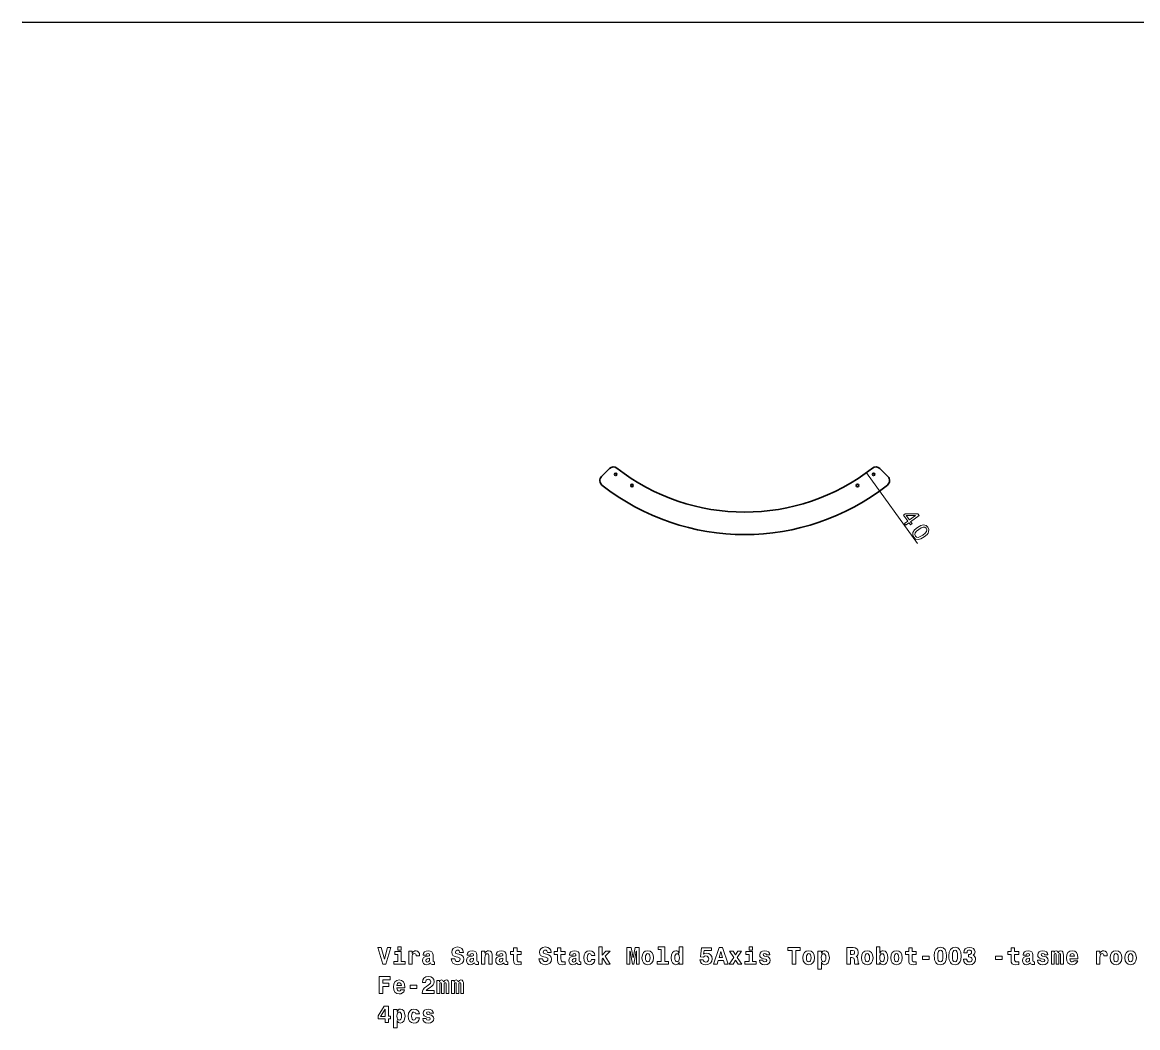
# Model space of a CAD drawing. Extents: x -10871 to 4979, y 1991 to 5869.
# Drawn here: x -10871 to -8887, y 3006 to 4793 of the extents above; entities that cross this region are included whole.
import ezdxf

# ---------------------------------------------------------------- set-up
doc = ezdxf.new("R2010")
doc.units = 0

msp = doc.modelspace()

# ---------------------------------------------------------------- linework, layer by layer
at = {"color": 7, "lineweight": 35}
for p, q in [((-10870.9, 4793.2), (4978.8, 4788.4)), ((-9840.9, 3985.4), (-9826.6, 3999.6)), ((-9345.7, 3999.6), (-9331.4, 3985.4))]:
    msp.add_line(p, q, dxfattribs=at)
at = {"color": 7, "lineweight": 13}
msp.add_line((-9369.7, 3992.3), (-9278.8, 3866.3), dxfattribs=at)
for points in [[(-9368.2, 3991.1), (-9369.7, 3992.3), (-9369, 3990.5)], [(-9347.9, 3961.2), (-9346.3, 3959.9), (-9347, 3961.8)]]:
    msp.add_lwpolyline(points, dxfattribs=at)
for points in [[(-9302.2, 3902.1), (-9299.9, 3898.9), (-9293.8, 3903.3), (-9291.3, 3899.8), (-9288.5, 3901.8), (-9291, 3905.3), (-9276.1, 3916.1), (-9278.4, 3919.3), (-9300.8, 3919.3), (-9303.8, 3917.1), (-9296.1, 3906.4)], [(-9298.9, 3916.2), (-9282.4, 3916.3), (-9293.3, 3908.4)], [(-9279, 3895.1), (-9284.1, 3890.6), (-9286.9, 3886.1), (-9287.4, 3881.7), (-9285.5, 3877.5), (-9282.1, 3874.5), (-9277.9, 3873.6), (-9272.8, 3874.8), (-9266.9, 3878.2), (-9261.8, 3882.7), (-9260.1, 3884.9), (-9259, 3887.2), (-9258.5, 3891.5), (-9260.3, 3895.7), (-9263.7, 3898.8), (-9268.1, 3899.7), (-9273.2, 3898.5)], [(-9276.6, 3891.7), (-9272.1, 3894.5), (-9268.5, 3895.8), (-9265.5, 3895.5), (-9263.2, 3893.6), (-9262.2, 3890.8), (-9262.8, 3888), (-9265.2, 3884.9), (-9269.3, 3881.6), (-9273.8, 3878.8), (-9277.4, 3877.4), (-9280.4, 3877.7), (-9282.6, 3879.6), (-9283.7, 3882.4), (-9283.1, 3885.2), (-9280.7, 3888.3)], [(-10232.4, 3148.4), (-10238.7, 3148.4), (-10229.5, 3118.4), (-10224.4, 3118.4), (-10215.3, 3148.4), (-10221.6, 3148.4), (-10227, 3127.2)], [(-10190.2, 3123.2), (-10196.9, 3123.2), (-10196.9, 3140.8), (-10208.6, 3140.8), (-10208.6, 3136), (-10203, 3136), (-10203, 3123.2), (-10210.3, 3123.2), (-10210.3, 3118.4), (-10190.2, 3118.4)], [(-10203, 3149.4), (-10203, 3143.5), (-10196.9, 3143.5), (-10196.9, 3149.4)], [(-10183.7, 3141.6), (-10183.7, 3118.4), (-10177.4, 3118.4), (-10177.4, 3130.2), (-10177.3, 3133.3), (-10176.7, 3135.5), (-10175.5, 3136.9), (-10173.5, 3137.4), (-10171.3, 3136.4), (-10170.7, 3135.2), (-10170.4, 3133.6), (-10170.4, 3133.5), (-10164.4, 3133.5), (-10164.4, 3133.9), (-10164.8, 3137.6), (-10166, 3140.2), (-10167.9, 3141.8), (-10170.7, 3142.4), (-10173, 3142.1), (-10174.8, 3141.2), (-10176.3, 3139.7), (-10177.4, 3137.7), (-10177.4, 3141.6)], [(-10152.1, 3134.6), (-10151.4, 3136.8), (-10149.2, 3137.6), (-10147.1, 3137), (-10146.5, 3135.3), (-10146.7, 3133.9), (-10147.6, 3133.3), (-10149.1, 3133), (-10151.6, 3132.8), (-10154.8, 3131.9), (-10157.2, 3130.3), (-10158.6, 3128), (-10159.1, 3125), (-10158.6, 3121.9), (-10157.2, 3119.5), (-10154.9, 3118.1), (-10151.8, 3117.6), (-10148.1, 3118.5), (-10144.9, 3121.2), (-10144.4, 3119.6), (-10143.5, 3118.6), (-10142.2, 3118.1), (-10140.3, 3117.9), (-10137.9, 3118.2), (-10137.9, 3122.7), (-10138.9, 3122.6), (-10140.3, 3123.1), (-10140.5, 3124.9), (-10140.5, 3135.2), (-10141.1, 3138.3), (-10142.6, 3140.6), (-10145.3, 3141.9), (-10149.2, 3142.4), (-10152.9, 3141.8), (-10155.7, 3140.3), (-10157.4, 3138), (-10158, 3134.9), (-10158, 3134.6)], [(-10086.5, 3139.4), (-10087.2, 3143.5), (-10089.3, 3146.6), (-10092.6, 3148.5), (-10097.2, 3149.1), (-10101.3, 3148.5), (-10104.4, 3146.5), (-10106.5, 3143.5), (-10107.2, 3139.7), (-10106.7, 3136.5), (-10105.3, 3134.2), (-10102.8, 3132.6), (-10099.4, 3131.5), (-10096.4, 3130.8), (-10094.1, 3130), (-10092.7, 3129), (-10092.2, 3127.2), (-10092.5, 3125.5), (-10093.4, 3124.3), (-10094.9, 3123.4), (-10096.9, 3123.2), (-10098.8, 3123.5), (-10100.3, 3124.5), (-10101.3, 3126.1), (-10101.7, 3128.3), (-10108.1, 3128.3), (-10107.2, 3123.7), (-10105, 3120.4), (-10101.6, 3118.3), (-10097.1, 3117.6), (-10092.2, 3118.3), (-10088.7, 3120.2), (-10086.4, 3123.4), (-10085.6, 3127.5), (-10086.3, 3131.2), (-10088.1, 3133.5), (-10091, 3135.1), (-10094.8, 3136.1), (-10097.3, 3136.7), (-10099.1, 3137.4), (-10100.2, 3138.4), (-10100.6, 3140.1), (-10099.6, 3142.6), (-10098.4, 3143.3), (-10096.8, 3143.6), (-10095.3, 3143.3), (-10094.1, 3142.5), (-10093.1, 3139.8), (-10093.1, 3139.4)], [(-10074, 3134.6), (-10073.3, 3136.8), (-10071.1, 3137.6), (-10069.1, 3137), (-10068.4, 3135.3), (-10068.6, 3133.9), (-10069.5, 3133.3), (-10071.1, 3133), (-10073.5, 3132.8), (-10076.8, 3131.9), (-10079.1, 3130.3), (-10080.6, 3128), (-10081.1, 3125), (-10080.6, 3121.9), (-10079.1, 3119.5), (-10076.9, 3118.1), (-10073.7, 3117.6), (-10070, 3118.5), (-10066.8, 3121.2), (-10066.3, 3119.6), (-10065.4, 3118.6), (-10064.1, 3118.1), (-10062.2, 3117.9), (-10059.8, 3118.2), (-10059.8, 3122.7), (-10060.8, 3122.6), (-10062.2, 3123.1), (-10062.5, 3124.9), (-10062.5, 3135.2), (-10063, 3138.3), (-10064.5, 3140.6), (-10067.3, 3141.9), (-10071.1, 3142.4), (-10074.8, 3141.8), (-10077.6, 3140.3), (-10079.4, 3138), (-10079.9, 3134.9), (-10079.9, 3134.6)], [(-10054.4, 3141.6), (-10054.4, 3118.4), (-10048.2, 3118.4), (-10048.2, 3129.9), (-10048, 3133.1), (-10047.4, 3135.3), (-10046.1, 3136.7), (-10044.2, 3137.1), (-10042.6, 3136.7), (-10041.7, 3135.6), (-10041.4, 3133.7), (-10041.3, 3131.3), (-10041.3, 3118.4), (-10035.1, 3118.4), (-10035.1, 3132.5), (-10035.4, 3136.6), (-10036.2, 3139.7), (-10038.2, 3141.7), (-10041.8, 3142.4), (-10043.8, 3142.1), (-10045.6, 3141.3), (-10047, 3140), (-10048.2, 3138), (-10048.2, 3141.6)], [(-10022, 3134.6), (-10021.3, 3136.8), (-10019.1, 3137.6), (-10017, 3137), (-10016.3, 3135.3), (-10016.6, 3133.9), (-10017.5, 3133.3), (-10019, 3133), (-10021.4, 3132.8), (-10024.7, 3131.9), (-10027.1, 3130.3), (-10028.5, 3128), (-10029, 3125), (-10028.5, 3121.9), (-10027.1, 3119.5), (-10024.8, 3118.1), (-10021.7, 3117.6), (-10018, 3118.5), (-10014.7, 3121.2), (-10014.3, 3119.6), (-10013.4, 3118.6), (-10012.1, 3118.1), (-10010.2, 3117.9), (-10007.7, 3118.2), (-10007.7, 3122.7), (-10008.8, 3122.6), (-10010.2, 3123.1), (-10010.4, 3124.9), (-10010.4, 3135.2), (-10010.9, 3138.3), (-10012.5, 3140.6), (-10015.2, 3141.9), (-10019.1, 3142.4), (-10022.8, 3141.8), (-10025.5, 3140.3), (-10027.3, 3138), (-10027.9, 3134.9), (-10027.9, 3134.6)], [(-9983.7, 3140.8), (-9991.1, 3140.8), (-9991.1, 3147.6), (-9997.1, 3147.6), (-9997.1, 3140.8), (-10002.9, 3140.8), (-10002.9, 3136), (-9997.1, 3136), (-9997.1, 3125.6), (-9996.8, 3121.9), (-9995.4, 3119.4), (-9992.7, 3118), (-9988.6, 3117.6), (-9983.7, 3117.8), (-9983.7, 3122.7), (-9986.5, 3122.5), (-9988.8, 3122.9), (-9990.2, 3123.9), (-9990.9, 3125.6), (-9991.1, 3127.8), (-9991.1, 3136), (-9983.7, 3136)], [(-9930.4, 3139.4), (-9931.1, 3143.5), (-9933.2, 3146.6), (-9936.5, 3148.5), (-9941, 3149.1), (-9945.1, 3148.5), (-9948.3, 3146.5), (-9950.3, 3143.5), (-9951, 3139.7), (-9950.5, 3136.5), (-9949.1, 3134.2), (-9946.7, 3132.6), (-9943.2, 3131.5), (-9940.3, 3130.8), (-9938, 3130), (-9936.5, 3129), (-9936, 3127.2), (-9936.4, 3125.5), (-9937.3, 3124.3), (-9938.8, 3123.4), (-9940.7, 3123.2), (-9942.6, 3123.5), (-9944.2, 3124.5), (-9945.1, 3126.1), (-9945.5, 3128.3), (-9952, 3128.3), (-9951.1, 3123.7), (-9948.9, 3120.4), (-9945.4, 3118.3), (-9941, 3117.6), (-9936.1, 3118.3), (-9932.5, 3120.2), (-9930.3, 3123.4), (-9929.5, 3127.5), (-9930.1, 3131.2), (-9932, 3133.5), (-9934.9, 3135.1), (-9938.7, 3136.1), (-9941.2, 3136.7), (-9943, 3137.4), (-9944.1, 3138.4), (-9944.5, 3140.1), (-9943.5, 3142.6), (-9942.3, 3143.3), (-9940.7, 3143.6), (-9939.2, 3143.3), (-9938, 3142.5), (-9936.9, 3139.8), (-9936.9, 3139.4)], [(-9905.6, 3140.8), (-9913, 3140.8), (-9913, 3147.6), (-9919.1, 3147.6), (-9919.1, 3140.8), (-9924.9, 3140.8), (-9924.9, 3136), (-9919.1, 3136), (-9919.1, 3125.6), (-9918.7, 3121.9), (-9917.3, 3119.4), (-9914.7, 3118), (-9910.5, 3117.6), (-9905.6, 3117.8), (-9905.6, 3122.7), (-9908.4, 3122.5), (-9910.8, 3122.9), (-9912.2, 3123.9), (-9912.8, 3125.6), (-9913, 3127.8), (-9913, 3136), (-9905.6, 3136)], [(-9891.8, 3134.6), (-9891.2, 3136.8), (-9888.9, 3137.6), (-9886.9, 3137), (-9886.2, 3135.3), (-9886.5, 3133.9), (-9887.3, 3133.3), (-9888.9, 3133), (-9891.3, 3132.8), (-9894.6, 3131.9), (-9897, 3130.3), (-9898.4, 3128), (-9898.9, 3125), (-9898.4, 3121.9), (-9897, 3119.5), (-9894.7, 3118.1), (-9891.6, 3117.6), (-9887.9, 3118.5), (-9884.6, 3121.2), (-9884.2, 3119.6), (-9883.2, 3118.6), (-9881.9, 3118.1), (-9880.1, 3117.9), (-9877.6, 3118.2), (-9877.6, 3122.7), (-9878.7, 3122.6), (-9880, 3123.1), (-9880.3, 3124.9), (-9880.3, 3135.2), (-9880.8, 3138.3), (-9882.4, 3140.6), (-9885.1, 3141.9), (-9888.9, 3142.4), (-9892.7, 3141.8), (-9895.4, 3140.3), (-9897.2, 3138), (-9897.8, 3134.9), (-9897.8, 3134.6)], [(-9858.5, 3126.7), (-9859.7, 3123.8), (-9862.2, 3122.8), (-9863.9, 3123.2), (-9865.2, 3124.6), (-9866, 3126.9), (-9866.3, 3130), (-9866, 3133.2), (-9865.2, 3135.4), (-9863.9, 3136.8), (-9862.2, 3137.3), (-9859.7, 3136.4), (-9858.6, 3133.9), (-9852.5, 3133.9), (-9853.4, 3137.4), (-9855.3, 3140.1), (-9858.3, 3141.8), (-9862.1, 3142.4), (-9866.4, 3141.5), (-9869.7, 3139), (-9871.8, 3135.1), (-9872.5, 3129.9), (-9871.8, 3124.8), (-9869.8, 3120.9), (-9866.6, 3118.4), (-9862.4, 3117.6), (-9858.5, 3118.2), (-9855.4, 3120), (-9853.4, 3122.9), (-9852.5, 3126.7)], [(-9845.8, 3149.4), (-9845.8, 3118.4), (-9839.8, 3118.4), (-9839.8, 3127.4), (-9838.2, 3129.1), (-9832, 3118.4), (-9825.3, 3118.4), (-9834.3, 3133), (-9825.6, 3141.6), (-9833.1, 3141.6), (-9839.8, 3134.8), (-9839.8, 3149.4)], [(-9795.6, 3148.4), (-9795.6, 3118.4), (-9790.5, 3118.4), (-9790.5, 3141.5), (-9790, 3141.5), (-9785.8, 3118.4), (-9783.4, 3118.4), (-9779.3, 3141.5), (-9778.7, 3141.5), (-9778.7, 3118.4), (-9773.6, 3118.4), (-9773.6, 3148.4), (-9781.1, 3148.4), (-9784.5, 3129.9), (-9784.7, 3129.9), (-9788.1, 3148.4)], [(-9768.9, 3130), (-9768.2, 3124.6), (-9766.1, 3120.7), (-9762.9, 3118.4), (-9758.6, 3117.6), (-9754.3, 3118.4), (-9751.1, 3120.7), (-9749, 3124.6), (-9748.3, 3130), (-9749, 3135.2), (-9751.1, 3139.2), (-9754.3, 3141.5), (-9758.6, 3142.4), (-9762.9, 3141.5), (-9766.1, 3139.2), (-9768.2, 3135.2)], [(-9758.6, 3137.3), (-9756.8, 3136.8), (-9755.5, 3135.4), (-9754.8, 3133.1), (-9754.5, 3130), (-9754.8, 3126.8), (-9755.5, 3124.6), (-9756.8, 3123.2), (-9758.6, 3122.7), (-9760.3, 3123.2), (-9761.6, 3124.6), (-9762.4, 3126.9), (-9762.7, 3130.2), (-9762.4, 3133.2), (-9761.6, 3135.4), (-9760.3, 3136.8)], [(-9740.2, 3144.6), (-9734.5, 3144.6), (-9734.5, 3123.2), (-9741.7, 3123.2), (-9741.7, 3118.4), (-9721.5, 3118.4), (-9721.5, 3123.2), (-9728.4, 3123.2), (-9728.4, 3149.4), (-9740.2, 3149.4)], [(-9702.6, 3122), (-9702.6, 3118.4), (-9696.4, 3118.4), (-9696.4, 3149.4), (-9702.6, 3149.4), (-9702.6, 3138), (-9703.8, 3140), (-9705.2, 3141.4), (-9706.7, 3142.1), (-9708.6, 3142.4), (-9711.8, 3141.5), (-9714.4, 3139.1), (-9716.1, 3135.2), (-9716.7, 3130), (-9716.1, 3124.7), (-9714.4, 3120.8), (-9711.8, 3118.4), (-9708.6, 3117.6), (-9706.7, 3117.8), (-9705.1, 3118.6), (-9703.8, 3120)], [(-9706.5, 3137.2), (-9704.7, 3136.7), (-9703.4, 3135.4), (-9702.6, 3133.1), (-9702.2, 3130), (-9702.6, 3126.8), (-9703.4, 3124.6), (-9704.8, 3123.2), (-9706.5, 3122.7), (-9708.2, 3123.2), (-9709.5, 3124.6), (-9710.3, 3126.8), (-9710.5, 3130), (-9710.3, 3133.1), (-9709.5, 3135.4), (-9708.2, 3136.7)], [(-9659.8, 3126.5), (-9665.7, 3126.5), (-9664.9, 3122.7), (-9662.7, 3119.9), (-9659.5, 3118.2), (-9655.3, 3117.5), (-9650.6, 3118.3), (-9647, 3120.4), (-9644.8, 3123.8), (-9643.9, 3128.2), (-9644.7, 3132.2), (-9646.7, 3135.4), (-9649.9, 3137.4), (-9654, 3138.1), (-9656.9, 3137.7), (-9659.2, 3136.6), (-9658.4, 3142.6), (-9645.3, 3142.6), (-9645.3, 3147.7), (-9662.7, 3147.7), (-9664.6, 3131.5), (-9659.2, 3131.2), (-9657.6, 3132.8), (-9655.2, 3133.3), (-9653.1, 3132.9), (-9651.5, 3131.8), (-9650.5, 3130.1), (-9650.2, 3127.9), (-9650.5, 3125.5), (-9651.5, 3123.7), (-9653.1, 3122.7), (-9655.3, 3122.3), (-9657.1, 3122.6), (-9658.4, 3123.4), (-9659.4, 3124.7)], [(-9631.4, 3148.4), (-9641.6, 3118.4), (-9635.2, 3118.4), (-9633.2, 3125.2), (-9624, 3125.2), (-9621.8, 3118.4), (-9615.4, 3118.4), (-9625.5, 3148.4)], [(-9628.5, 3140.9), (-9625.5, 3130.3), (-9631.6, 3130.3)], [(-9605.5, 3130.3), (-9613.8, 3118.4), (-9606.9, 3118.4), (-9602.4, 3125.7), (-9598, 3118.4), (-9591.1, 3118.4), (-9599.4, 3130.3), (-9591.7, 3141.6), (-9598.5, 3141.6), (-9602.5, 3134.9), (-9606.4, 3141.6), (-9613.2, 3141.6)], [(-9565.6, 3123.2), (-9572.3, 3123.2), (-9572.3, 3140.8), (-9584, 3140.8), (-9584, 3136), (-9578.4, 3136), (-9578.4, 3123.2), (-9585.8, 3123.2), (-9585.8, 3118.4), (-9565.6, 3118.4)], [(-9578.4, 3149.4), (-9578.4, 3143.5), (-9572.3, 3143.5), (-9572.3, 3149.4)], [(-9549.1, 3127.6), (-9547.4, 3126.8), (-9546.8, 3125.2), (-9547.8, 3123.3), (-9550.5, 3122.6), (-9553.2, 3123.4), (-9554.2, 3125.9), (-9560.1, 3125.9), (-9559.5, 3122.3), (-9557.6, 3119.7), (-9554.6, 3118.1), (-9550.6, 3117.6), (-9546.4, 3118.1), (-9543.3, 3119.7), (-9541.4, 3122.2), (-9540.7, 3125.5), (-9541.2, 3128.1), (-9542.5, 3130.1), (-9544.7, 3131.6), (-9547.8, 3132.4), (-9551.2, 3133), (-9552.8, 3133.7), (-9553.4, 3135.3), (-9552.7, 3136.8), (-9550.6, 3137.4), (-9548.3, 3136.7), (-9547.3, 3135.1), (-9541.4, 3135.1), (-9541.4, 3135.1), (-9542, 3138.1), (-9543.9, 3140.4), (-9546.8, 3141.8), (-9550.6, 3142.4), (-9554.4, 3141.8), (-9557.1, 3140.3), (-9558.9, 3138), (-9559.4, 3135), (-9559, 3132.5), (-9557.7, 3130.5), (-9555.6, 3129), (-9552.8, 3128.2)], [(-9501.5, 3142.7), (-9501.5, 3118.4), (-9495.2, 3118.4), (-9495.2, 3142.7), (-9487.3, 3142.7), (-9487.3, 3148.4), (-9509.5, 3148.4), (-9509.5, 3142.7)], [(-9482.6, 3130), (-9481.9, 3124.6), (-9479.9, 3120.7), (-9476.6, 3118.4), (-9472.3, 3117.6), (-9468, 3118.4), (-9464.8, 3120.7), (-9462.8, 3124.6), (-9462, 3130), (-9462.8, 3135.2), (-9464.8, 3139.2), (-9468.1, 3141.5), (-9472.4, 3142.4), (-9476.6, 3141.5), (-9479.9, 3139.2), (-9481.9, 3135.2)], [(-9472.3, 3137.3), (-9470.6, 3136.8), (-9469.3, 3135.4), (-9468.5, 3133.1), (-9468.2, 3130), (-9468.5, 3126.8), (-9469.3, 3124.6), (-9470.6, 3123.2), (-9472.3, 3122.7), (-9474.1, 3123.2), (-9475.4, 3124.6), (-9476.2, 3126.9), (-9476.4, 3130.2), (-9476.2, 3133.2), (-9475.3, 3135.4), (-9474, 3136.8)], [(-9456, 3141.6), (-9456, 3109.4), (-9449.8, 3109.4), (-9449.8, 3122), (-9448.6, 3120), (-9447.2, 3118.6), (-9443.8, 3117.6), (-9440.5, 3118.4), (-9438, 3120.8), (-9436.3, 3124.7), (-9435.6, 3130), (-9436.3, 3135.2), (-9438, 3139.1), (-9440.5, 3141.5), (-9443.8, 3142.4), (-9445.7, 3142.1), (-9447.2, 3141.4), (-9448.6, 3140), (-9449.8, 3138), (-9449.8, 3141.6)], [(-9445.9, 3137.2), (-9444.2, 3136.7), (-9442.9, 3135.4), (-9442.1, 3133.1), (-9441.8, 3130), (-9442.1, 3126.8), (-9442.9, 3124.6), (-9444.2, 3123.2), (-9445.9, 3122.7), (-9447.7, 3123.2), (-9449, 3124.6), (-9449.8, 3126.9), (-9450.1, 3130.2), (-9449.8, 3133.2), (-9449, 3135.4), (-9447.6, 3136.7)], [(-9404.3, 3148.4), (-9404.3, 3118.4), (-9398, 3118.4), (-9398, 3130.3), (-9395.9, 3130.3), (-9393.6, 3130), (-9392.1, 3129.1), (-9391.4, 3127.6), (-9391.1, 3125.5), (-9390.9, 3122.4), (-9390.7, 3120), (-9390.1, 3118.4), (-9383.3, 3118.4), (-9383.3, 3119.2), (-9384.3, 3120.4), (-9384.6, 3122.7), (-9384.9, 3126.7), (-9385.6, 3130.2), (-9386.6, 3131.4), (-9388.2, 3132.2), (-9386.4, 3133.4), (-9385.1, 3135.1), (-9384.4, 3137.1), (-9384.2, 3139.7), (-9384.8, 3143.4), (-9386.5, 3146.1), (-9389.4, 3147.8), (-9393.3, 3148.4)], [(-9398, 3142.7), (-9394.6, 3142.7), (-9391.7, 3142), (-9391, 3141), (-9390.7, 3139.5), (-9391, 3137.7), (-9391.7, 3136.6), (-9393, 3136.1), (-9394.9, 3136), (-9398, 3136)], [(-9378.5, 3130), (-9377.8, 3124.6), (-9375.8, 3120.7), (-9372.6, 3118.4), (-9368.2, 3117.6), (-9363.9, 3118.4), (-9360.7, 3120.7), (-9358.7, 3124.6), (-9357.9, 3130), (-9358.7, 3135.2), (-9360.7, 3139.2), (-9364, 3141.5), (-9368.3, 3142.4), (-9372.6, 3141.5), (-9375.8, 3139.2), (-9377.8, 3135.2)], [(-9368.2, 3137.3), (-9366.5, 3136.8), (-9365.2, 3135.4), (-9364.4, 3133.1), (-9364.1, 3130), (-9364.4, 3126.8), (-9365.2, 3124.6), (-9366.5, 3123.2), (-9368.2, 3122.7), (-9370, 3123.2), (-9371.3, 3124.6), (-9372.1, 3126.9), (-9372.3, 3130.2), (-9372.1, 3133.2), (-9371.3, 3135.4), (-9370, 3136.8)], [(-9351.9, 3149.4), (-9351.9, 3118.4), (-9345.7, 3118.4), (-9345.7, 3122), (-9344.5, 3120), (-9343.2, 3118.6), (-9339.7, 3117.6), (-9336.5, 3118.4), (-9333.9, 3120.8), (-9332.2, 3124.7), (-9331.5, 3130), (-9332.2, 3135.2), (-9333.9, 3139.1), (-9336.5, 3141.5), (-9339.7, 3142.4), (-9341.6, 3142.1), (-9343.2, 3141.4), (-9344.5, 3140), (-9345.7, 3138), (-9345.7, 3149.4)], [(-9341.8, 3137.2), (-9340.1, 3136.7), (-9338.8, 3135.4), (-9338, 3133.1), (-9337.7, 3130), (-9338, 3126.8), (-9338.8, 3124.6), (-9340.1, 3123.2), (-9341.8, 3122.7), (-9343.6, 3123.2), (-9344.9, 3124.6), (-9345.7, 3126.9), (-9346, 3130.2), (-9345.7, 3133.2), (-9344.9, 3135.4), (-9343.5, 3136.7)], [(-9326.5, 3130), (-9325.8, 3124.6), (-9323.7, 3120.7), (-9320.5, 3118.4), (-9316.2, 3117.6), (-9311.9, 3118.4), (-9308.7, 3120.7), (-9306.6, 3124.6), (-9305.9, 3130), (-9306.6, 3135.2), (-9308.7, 3139.2), (-9311.9, 3141.5), (-9316.2, 3142.4), (-9320.5, 3141.5), (-9323.7, 3139.2), (-9325.8, 3135.2)], [(-9316.2, 3137.3), (-9314.5, 3136.8), (-9313.2, 3135.4), (-9312.4, 3133.1), (-9312.1, 3130), (-9312.4, 3126.8), (-9313.2, 3124.6), (-9314.5, 3123.2), (-9316.2, 3122.7), (-9318, 3123.2), (-9319.3, 3124.6), (-9320, 3126.9), (-9320.3, 3130.2), (-9320, 3133.2), (-9319.2, 3135.4), (-9317.9, 3136.8)], [(-9281, 3140.8), (-9288.4, 3140.8), (-9288.4, 3147.6), (-9294.5, 3147.6), (-9294.5, 3140.8), (-9300.3, 3140.8), (-9300.3, 3136), (-9294.5, 3136), (-9294.5, 3125.6), (-9294.1, 3121.9), (-9292.8, 3119.4), (-9290.1, 3118), (-9286, 3117.6), (-9281, 3117.8), (-9281, 3122.7), (-9283.9, 3122.5), (-9286.2, 3122.9), (-9287.6, 3123.9), (-9288.3, 3125.6), (-9288.4, 3127.8), (-9288.4, 3136), (-9281, 3136)], [(-9249, 3133.5), (-9248.9, 3129.7), (-9248.4, 3126.4), (-9246.4, 3121.5), (-9244.9, 3119.8), (-9243, 3118.5), (-9238.1, 3117.6), (-9233.3, 3118.5), (-9229.9, 3121.4), (-9228.8, 3123.6), (-9227.9, 3126.2), (-9227.2, 3133), (-9227.9, 3139.8), (-9228.8, 3142.5), (-9229.9, 3144.7), (-9233.4, 3147.6), (-9235.6, 3148.3), (-9238.1, 3148.6), (-9242.9, 3147.6), (-9246.3, 3144.7), (-9248.4, 3140)], [(-9238.2, 3143.5), (-9236, 3142.9), (-9234.6, 3140.9), (-9233.8, 3137.7), (-9233.5, 3133.1), (-9233.8, 3128.4), (-9234.6, 3125.2), (-9236, 3123.2), (-9238.2, 3122.6), (-9240.4, 3123.2), (-9241.8, 3125.2), (-9242.6, 3128.6), (-9242.8, 3133.4), (-9242.5, 3137.9), (-9241.7, 3141), (-9240.3, 3142.9)], [(-9223, 3133.5), (-9222.9, 3129.7), (-9222.4, 3126.4), (-9220.4, 3121.5), (-9218.9, 3119.8), (-9217, 3118.5), (-9212.1, 3117.6), (-9207.3, 3118.5), (-9203.9, 3121.4), (-9202.8, 3123.6), (-9201.9, 3126.2), (-9201.2, 3133), (-9201.9, 3139.8), (-9202.8, 3142.5), (-9203.9, 3144.7), (-9207.3, 3147.6), (-9209.5, 3148.3), (-9212.1, 3148.6), (-9216.8, 3147.6), (-9220.3, 3144.7), (-9222.3, 3140)], [(-9212.1, 3143.5), (-9210, 3142.9), (-9208.6, 3140.9), (-9207.8, 3137.7), (-9207.5, 3133.1), (-9207.8, 3128.4), (-9208.6, 3125.2), (-9210, 3123.2), (-9212.1, 3122.6), (-9214.3, 3123.2), (-9215.8, 3125.2), (-9216.5, 3128.6), (-9216.8, 3133.4), (-9216.5, 3137.9), (-9215.7, 3141), (-9214.3, 3142.9)], [(-9191.3, 3127.6), (-9197.1, 3127.6), (-9197.1, 3127.5), (-9196.4, 3123.2), (-9194.4, 3120.1), (-9191.1, 3118.2), (-9186.5, 3117.5), (-9181.9, 3118.2), (-9178.4, 3120.1), (-9176.2, 3123.3), (-9175.4, 3127.4), (-9175.7, 3129.7), (-9176.6, 3131.6), (-9178.1, 3133.2), (-9180.1, 3134.4), (-9177.4, 3136.9), (-9176.5, 3140.4), (-9177.2, 3143.7), (-9179.1, 3146.3), (-9182.3, 3147.9), (-9186.4, 3148.5), (-9190.6, 3147.9), (-9193.8, 3146), (-9195.8, 3143), (-9196.5, 3138.9), (-9190.8, 3138.9), (-9190.8, 3139.2), (-9190.5, 3141.2), (-9189.7, 3142.6), (-9188.4, 3143.4), (-9186.6, 3143.7), (-9185, 3143.4), (-9183.7, 3142.7), (-9182.9, 3141.5), (-9182.6, 3139.9), (-9183, 3138.1), (-9183.9, 3136.8), (-9185.5, 3136), (-9187.8, 3135.8), (-9188.4, 3135.8), (-9188.4, 3131.6), (-9187.8, 3131.6), (-9185.2, 3131.3), (-9183.3, 3130.5), (-9182.2, 3129.1), (-9181.8, 3127.1), (-9182.1, 3125.1), (-9183, 3123.6), (-9184.6, 3122.7), (-9186.7, 3122.5), (-9188.7, 3122.8), (-9190.1, 3123.8), (-9191, 3125.4)], [(-9098.9, 3140.8), (-9106.3, 3140.8), (-9106.3, 3147.6), (-9112.4, 3147.6), (-9112.4, 3140.8), (-9118.2, 3140.8), (-9118.2, 3136), (-9112.4, 3136), (-9112.4, 3125.6), (-9112, 3121.9), (-9110.6, 3119.4), (-9108, 3118), (-9103.8, 3117.6), (-9098.9, 3117.8), (-9098.9, 3122.7), (-9101.7, 3122.5), (-9104.1, 3122.9), (-9105.4, 3123.9), (-9106.1, 3125.6), (-9106.3, 3127.8), (-9106.3, 3136), (-9098.9, 3136)], [(-9085.1, 3134.6), (-9084.4, 3136.8), (-9082.2, 3137.6), (-9080.2, 3137), (-9079.5, 3135.3), (-9079.8, 3133.9), (-9080.6, 3133.3), (-9082.2, 3133), (-9084.6, 3132.8), (-9087.9, 3131.9), (-9090.3, 3130.3), (-9091.7, 3128), (-9092.2, 3125), (-9091.7, 3121.9), (-9090.3, 3119.5), (-9088, 3118.1), (-9084.9, 3117.6), (-9081.2, 3118.5), (-9077.9, 3121.2), (-9077.4, 3119.6), (-9076.5, 3118.6), (-9075.2, 3118.1), (-9073.4, 3117.9), (-9070.9, 3118.2), (-9070.9, 3122.7), (-9071.9, 3122.6), (-9073.3, 3123.1), (-9073.6, 3124.9), (-9073.6, 3135.2), (-9074.1, 3138.3), (-9075.7, 3140.6), (-9078.4, 3141.9), (-9082.2, 3142.4), (-9086, 3141.8), (-9088.7, 3140.3), (-9090.5, 3138), (-9091.1, 3134.9), (-9091.1, 3134.6)], [(-9054.7, 3127.6), (-9053, 3126.8), (-9052.4, 3125.2), (-9053.3, 3123.3), (-9056.1, 3122.6), (-9058.7, 3123.4), (-9059.8, 3125.9), (-9065.6, 3125.9), (-9065, 3122.3), (-9063.2, 3119.7), (-9060.2, 3118.1), (-9056.1, 3117.6), (-9051.9, 3118.1), (-9048.9, 3119.7), (-9047, 3122.2), (-9046.3, 3125.5), (-9046.8, 3128.1), (-9048.1, 3130.1), (-9050.3, 3131.6), (-9053.4, 3132.4), (-9056.8, 3133), (-9058.4, 3133.7), (-9059, 3135.3), (-9058.2, 3136.8), (-9056.2, 3137.4), (-9053.8, 3136.7), (-9052.9, 3135.1), (-9047, 3135.1), (-9047, 3135.1), (-9047.6, 3138.1), (-9049.4, 3140.4), (-9052.3, 3141.8), (-9056.1, 3142.4), (-9059.9, 3141.8), (-9062.7, 3140.3), (-9064.4, 3138), (-9065, 3135), (-9064.6, 3132.5), (-9063.3, 3130.5), (-9061.2, 3129), (-9058.3, 3128.2)], [(-9024.3, 3135.6), (-9024.3, 3118.4), (-9019.4, 3118.4), (-9019.4, 3134.4), (-9019.6, 3137.8), (-9020.3, 3140.3), (-9021.7, 3141.8), (-9024.1, 3142.4), (-9026.6, 3141.5), (-9028.6, 3139), (-9030, 3141.5), (-9032.3, 3142.4), (-9034.5, 3141.5), (-9036, 3139.1), (-9036, 3141.6), (-9040.5, 3141.6), (-9040.5, 3118.4), (-9035.6, 3118.4), (-9035.6, 3135.4), (-9035.1, 3137), (-9033.7, 3137.5), (-9032.7, 3137.1), (-9032.3, 3135.9), (-9032.3, 3118.4), (-9027.5, 3118.4), (-9027.5, 3135.4), (-9027, 3137), (-9025.6, 3137.5), (-9024.7, 3137.1), (-9024.3, 3135.9)], [(-9000.4, 3124.6), (-9001.7, 3123.1), (-9003.6, 3122.6), (-9005.2, 3123), (-9006.5, 3124), (-9007.4, 3125.7), (-9007.9, 3128.1), (-8993.4, 3128.1), (-8993.4, 3129.7), (-8994, 3135.1), (-8996.1, 3139.2), (-8999.3, 3141.6), (-9003.7, 3142.4), (-9007.9, 3141.5), (-9011.2, 3139.1), (-9013.2, 3135.2), (-9013.9, 3130), (-9013.2, 3124.7), (-9011.2, 3120.8), (-9008, 3118.4), (-9003.9, 3117.6), (-9000.4, 3118), (-8997.6, 3119.2), (-8995.5, 3121.4), (-8993.9, 3124.6)], [(-8999.7, 3132.6), (-9007.8, 3132.6), (-9007.4, 3134.5), (-9006.5, 3136.1), (-9005.2, 3137), (-9003.7, 3137.3), (-9002.1, 3137), (-9000.9, 3136.1), (-9000.1, 3134.6)], [(-8960.6, 3141.6), (-8960.6, 3118.4), (-8954.4, 3118.4), (-8954.4, 3130.2), (-8954.2, 3133.3), (-8953.6, 3135.5), (-8952.4, 3136.9), (-8950.4, 3137.4), (-8948.2, 3136.4), (-8947.6, 3135.2), (-8947.4, 3133.6), (-8947.4, 3133.5), (-8941.4, 3133.5), (-8941.4, 3133.9), (-8941.7, 3137.6), (-8942.9, 3140.2), (-8944.8, 3141.8), (-8947.6, 3142.4), (-8949.9, 3142.1), (-8951.7, 3141.2), (-8953.2, 3139.7), (-8954.4, 3137.7), (-8954.4, 3141.6)], [(-8936.1, 3130), (-8935.4, 3124.6), (-8933.4, 3120.7), (-8930.2, 3118.4), (-8925.8, 3117.6), (-8921.6, 3118.4), (-8918.3, 3120.7), (-8916.3, 3124.6), (-8915.5, 3130), (-8916.3, 3135.2), (-8918.3, 3139.2), (-8921.6, 3141.5), (-8925.9, 3142.4), (-8930.2, 3141.5), (-8933.4, 3139.2), (-8935.4, 3135.2)], [(-8925.8, 3137.3), (-8924.1, 3136.8), (-8922.8, 3135.4), (-8922, 3133.1), (-8921.7, 3130), (-8922, 3126.8), (-8922.8, 3124.6), (-8924.1, 3123.2), (-8925.8, 3122.7), (-8927.6, 3123.2), (-8928.9, 3124.6), (-8929.7, 3126.9), (-8929.9, 3130.2), (-8929.7, 3133.2), (-8928.9, 3135.4), (-8927.6, 3136.8)], [(-8910.1, 3130), (-8909.4, 3124.6), (-8907.4, 3120.7), (-8904.1, 3118.4), (-8899.8, 3117.6), (-8895.5, 3118.4), (-8892.3, 3120.7), (-8890.3, 3124.6), (-8889.5, 3130), (-8890.3, 3135.2), (-8892.3, 3139.2), (-8895.6, 3141.5), (-8899.9, 3142.4), (-8904.1, 3141.5), (-8907.4, 3139.2), (-8909.4, 3135.2)], [(-8899.8, 3137.3), (-8898.1, 3136.8), (-8896.8, 3135.4), (-8896, 3133.1), (-8895.7, 3130), (-8896, 3126.8), (-8896.8, 3124.6), (-8898.1, 3123.2), (-8899.8, 3122.7), (-8901.6, 3123.2), (-8902.9, 3124.6), (-8903.7, 3126.9), (-8903.9, 3130.2), (-8903.7, 3133.2), (-8902.8, 3135.4), (-8901.5, 3136.8)], [(-10146.5, 3126.7), (-10146.9, 3124.9), (-10147.8, 3123.6), (-10149.1, 3122.7), (-10150.7, 3122.4), (-10152.5, 3123.2), (-10153.2, 3125.1), (-10152.6, 3126.9), (-10151.1, 3127.9), (-10148.4, 3128.4), (-10146.5, 3129.4)], [(-10068.5, 3126.7), (-10068.8, 3124.9), (-10069.7, 3123.6), (-10071.1, 3122.7), (-10072.7, 3122.4), (-10074.4, 3123.2), (-10075.1, 3125.1), (-10074.6, 3126.9), (-10073, 3127.9), (-10070.4, 3128.4), (-10068.5, 3129.4)], [(-10016.4, 3126.7), (-10016.8, 3124.9), (-10017.7, 3123.6), (-10019, 3122.7), (-10020.6, 3122.4), (-10022.4, 3123.2), (-10023, 3125.1), (-10022.5, 3126.9), (-10021, 3127.9), (-10018.3, 3128.4), (-10016.4, 3129.4)], [(-9886.3, 3126.7), (-9886.7, 3124.9), (-9887.6, 3123.6), (-9888.9, 3122.7), (-9890.5, 3122.4), (-9892.3, 3123.2), (-9892.9, 3125.1), (-9892.4, 3126.9), (-9890.9, 3127.9), (-9888.2, 3128.4), (-9886.3, 3129.4)], [(-9270.1, 3132.9), (-9270.1, 3127.1), (-9258.2, 3127.1), (-9258.2, 3132.9)], [(-9139.9, 3132.9), (-9139.9, 3127.1), (-9128.1, 3127.1), (-9128.1, 3132.9)], [(-9079.6, 3126.7), (-9079.9, 3124.9), (-9080.8, 3123.6), (-9082.2, 3122.7), (-9083.8, 3122.4), (-9085.6, 3123.2), (-9086.2, 3125.1), (-9085.7, 3126.9), (-9084.1, 3127.9), (-9081.5, 3128.4), (-9079.6, 3129.4)], [(-10236.2, 3096.5), (-10236.2, 3066.5), (-10230, 3066.5), (-10230, 3079.1), (-10219.3, 3079.1), (-10219.3, 3084.8), (-10230, 3084.8), (-10230, 3090.8), (-10216.6, 3090.8), (-10216.6, 3096.5)], [(-10153.8, 3085.9), (-10153.8, 3086.2), (-10153.5, 3088.5), (-10152.6, 3090.2), (-10151.1, 3091.3), (-10149.1, 3091.7), (-10147.2, 3091.3), (-10145.8, 3090.4), (-10144.9, 3089.1), (-10144.6, 3087.3), (-10145.2, 3084.7), (-10146.8, 3082.8), (-10149.2, 3081), (-10152.2, 3079.1), (-10155.6, 3076.5), (-10158, 3073.8), (-10159.4, 3070.5), (-10159.9, 3066.5), (-10138.7, 3066.5), (-10138.7, 3071.6), (-10152.5, 3071.6), (-10151.6, 3072.9), (-10150.2, 3074.1), (-10145.5, 3077.1), (-10142.5, 3079.3), (-10140.3, 3081.6), (-10138.9, 3084.2), (-10138.4, 3087.4), (-10139.1, 3091.2), (-10141.2, 3094.1), (-10144.5, 3096), (-10149, 3096.7), (-10153.4, 3096), (-10156.6, 3093.9), (-10158.7, 3090.5), (-10159.4, 3086), (-10159.4, 3085.9)], [(-10197.5, 3072.7), (-10198.8, 3071.3), (-10200.6, 3070.7), (-10202.3, 3071.1), (-10203.6, 3072.1), (-10204.5, 3073.8), (-10204.9, 3076.2), (-10190.5, 3076.2), (-10190.4, 3077.8), (-10191.1, 3083.3), (-10193.1, 3087.3), (-10196.4, 3089.7), (-10200.8, 3090.5), (-10205, 3089.7), (-10208.2, 3087.2), (-10210.3, 3083.3), (-10211, 3078.1), (-10210.3, 3072.9), (-10208.2, 3068.9), (-10205.1, 3066.5), (-10200.9, 3065.7), (-10197.5, 3066.1), (-10194.7, 3067.4), (-10192.6, 3069.5), (-10191, 3072.7)], [(-10196.8, 3080.7), (-10204.8, 3080.7), (-10204.5, 3082.7), (-10203.6, 3084.2), (-10202.3, 3085.1), (-10200.8, 3085.5), (-10199.2, 3085.1), (-10197.9, 3084.2), (-10197.2, 3082.7)], [(-10180.9, 3081), (-10180.9, 3075.2), (-10169, 3075.2), (-10169, 3081)], [(-10117.3, 3083.7), (-10117.3, 3066.5), (-10112.3, 3066.5), (-10112.3, 3082.5), (-10112.6, 3085.9), (-10113.3, 3088.4), (-10114.7, 3090), (-10117.1, 3090.5), (-10119.5, 3089.7), (-10121.6, 3087.2), (-10122.9, 3089.6), (-10125.3, 3090.5), (-10127.5, 3089.7), (-10129, 3087.2), (-10129, 3089.7), (-10133.4, 3089.7), (-10133.4, 3066.5), (-10128.6, 3066.5), (-10128.6, 3083.5), (-10128.1, 3085.1), (-10126.7, 3085.6), (-10125.7, 3085.2), (-10125.3, 3084), (-10125.3, 3066.5), (-10120.5, 3066.5), (-10120.5, 3083.5), (-10120, 3085.1), (-10118.6, 3085.6), (-10117.6, 3085.2), (-10117.3, 3084)], [(-10091.3, 3083.7), (-10091.3, 3066.5), (-10086.3, 3066.5), (-10086.3, 3082.5), (-10086.5, 3085.9), (-10087.2, 3088.4), (-10088.7, 3090), (-10091, 3090.5), (-10093.5, 3089.7), (-10095.5, 3087.2), (-10096.9, 3089.6), (-10099.3, 3090.5), (-10101.5, 3089.7), (-10103, 3087.2), (-10103, 3089.7), (-10107.4, 3089.7), (-10107.4, 3066.5), (-10102.5, 3066.5), (-10102.5, 3083.5), (-10102.1, 3085.1), (-10100.7, 3085.6), (-10099.6, 3085.2), (-10099.3, 3084), (-10099.3, 3066.5), (-10094.5, 3066.5), (-10094.5, 3083.5), (-10094, 3085.1), (-10092.6, 3085.6), (-10091.6, 3085.2), (-10091.3, 3084)], [(-10225.5, 3021.2), (-10225.5, 3014.6), (-10219.6, 3014.6), (-10219.6, 3021.2), (-10216.1, 3021.2), (-10216.1, 3026), (-10219.6, 3026), (-10219.6, 3044), (-10227.1, 3044), (-10238.2, 3026.5), (-10238.2, 3021.2)], [(-10233.6, 3025.8), (-10225.3, 3038.7), (-10225.3, 3025.8)], [(-10210.6, 3037.9), (-10210.6, 3005.6), (-10204.5, 3005.6), (-10204.5, 3018.2), (-10203.3, 3016.2), (-10201.9, 3014.8), (-10198.5, 3013.8), (-10195.2, 3014.6), (-10192.6, 3017), (-10190.9, 3021), (-10190.3, 3026.3), (-10190.9, 3031.5), (-10192.6, 3035.4), (-10195.2, 3037.8), (-10198.5, 3038.7), (-10200.4, 3038.4), (-10201.9, 3037.6), (-10203.3, 3036.2), (-10204.5, 3034.3), (-10204.5, 3037.9)], [(-10170.8, 3022.9), (-10172, 3020.1), (-10174.5, 3019), (-10176.2, 3019.5), (-10177.5, 3020.9), (-10178.3, 3023.1), (-10178.5, 3026.3), (-10178.3, 3029.4), (-10177.4, 3031.7), (-10176.2, 3033), (-10174.5, 3033.5), (-10172, 3032.6), (-10170.8, 3030.1), (-10164.7, 3030.1), (-10165.6, 3033.7), (-10167.6, 3036.4), (-10170.5, 3038.1), (-10174.3, 3038.7), (-10178.7, 3037.8), (-10181.9, 3035.2), (-10184.1, 3031.3), (-10184.8, 3026.2), (-10184.1, 3021.1), (-10182.1, 3017.2), (-10178.9, 3014.7), (-10174.7, 3013.8), (-10170.7, 3014.5), (-10167.7, 3016.2), (-10165.6, 3019.1), (-10164.7, 3022.9)], [(-10147.6, 3023.8), (-10145.9, 3023), (-10145.3, 3021.5), (-10146.3, 3019.6), (-10149, 3018.8), (-10151.7, 3019.7), (-10152.7, 3022.1), (-10158.6, 3022.1), (-10158, 3018.6), (-10156.1, 3015.9), (-10153.2, 3014.4), (-10149.1, 3013.8), (-10144.9, 3014.4), (-10141.8, 3015.9), (-10139.9, 3018.4), (-10139.3, 3021.8), (-10139.8, 3024.4), (-10141.1, 3026.4), (-10143.3, 3027.8), (-10146.4, 3028.7), (-10149.7, 3029.2), (-10151.3, 3030), (-10151.9, 3031.5), (-10151.2, 3033), (-10149.2, 3033.7), (-10146.8, 3033), (-10145.9, 3031.3), (-10139.9, 3031.3), (-10139.9, 3031.4), (-10140.6, 3034.3), (-10142.4, 3036.6), (-10145.3, 3038.1), (-10149.1, 3038.6), (-10152.9, 3038.1), (-10155.7, 3036.6), (-10157.4, 3034.3), (-10158, 3031.2), (-10157.5, 3028.7), (-10156.2, 3026.7), (-10154.1, 3025.3), (-10151.3, 3024.5)], [(-10200.5, 3033.5), (-10198.9, 3033), (-10197.6, 3031.6), (-10196.8, 3029.4), (-10196.5, 3026.3), (-10196.8, 3023.1), (-10197.6, 3020.8), (-10198.9, 3019.4), (-10200.5, 3019), (-10202.3, 3019.4), (-10203.7, 3020.9), (-10204.5, 3023.2), (-10204.8, 3026.4), (-10204.5, 3029.5), (-10203.6, 3031.7), (-10202.3, 3033)]]:
    msp.add_lwpolyline(points, close=True, dxfattribs=at)
at = {"color": 7, "lineweight": 35}
for centre in [(-9815.6, 3989.5), (-9356.8, 3989.5), (-9786.7, 3969.7), (-9385.6, 3969.7)]:
    msp.add_circle(centre, 2.25, dxfattribs=at)
for centre, radius, start, end in [((-9819.6, 3992.6), 10, 52.1048, 135), ((-9586.2, 4292.4), 370, 232.1048, 307.8952), ((-9352.8, 3992.6), 10, 45, 127.8952), ((-9833.8, 3978.3), 10, 135, 231.7479), ((-9586.2, 4292.4), 410, 231.7479, 308.2521), ((-9338.5, 3978.3), 10, 308.2521, 45)]:
    msp.add_arc(centre, radius, start, end, dxfattribs=at)

doc.saveas('drawing.dxf')
